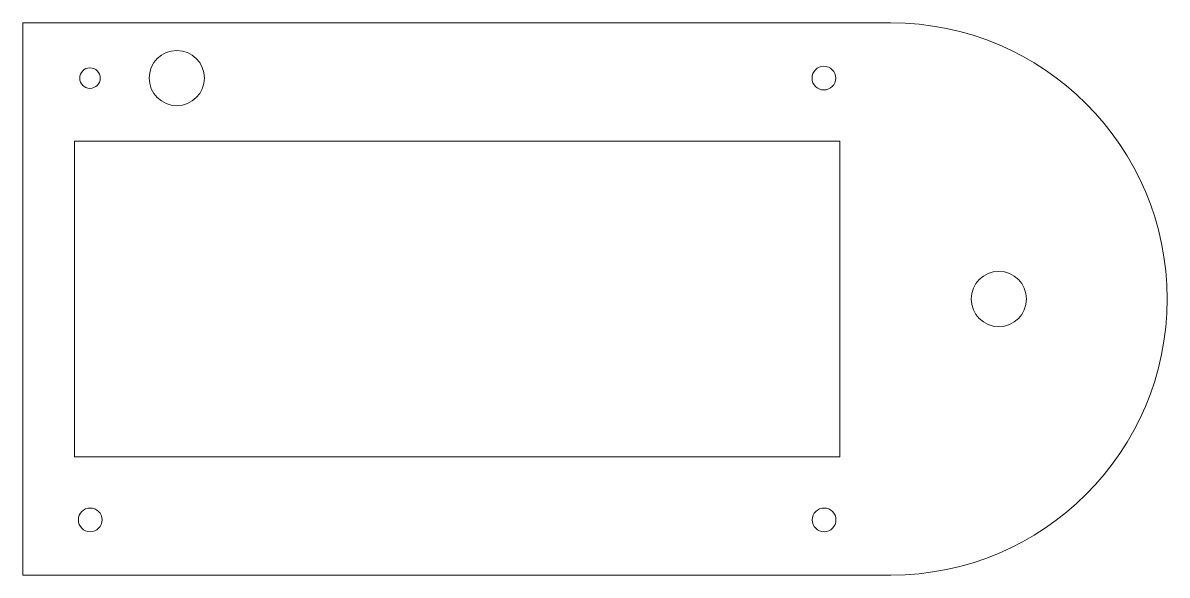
# Model space of a CAD drawing. Header units: millimetres. Extents: x -67 to 78, y -48 to 22.
import ezdxf

# ---------------------------------------------------------------- set-up
doc = ezdxf.new("R2010")
doc.units = ezdxf.units.MM

msp = doc.modelspace()

# ---------------------------------------------------------------- linework, layer by layer
at = {"color": 7, "linetype": 'Continuous', "lineweight": 15}
for p, q in [((-67.43, 21.98), (-67.43, -48.02)), ((-67.43, 21.98), (42.57, 21.98)), ((-60.9, 6.98), (-60.9, -33.02)), ((-60.9, 6.98), (36.1, 6.98)), ((36.1, 6.98), (36.1, -33.02)), ((-60.9, -33.02), (36.1, -33.02)), ((-67.43, -48.02), (42.57, -48.02))]:
    msp.add_line(p, q, dxfattribs=at)
for centre, radius in [((-47.93, 14.98), 3.5), ((-58.93, 14.98), 1.3), ((34.07, 14.98), 1.5), ((56.24, -13.02), 3.5), ((-58.9, -41.02), 1.5), ((34.1, -41.02), 1.5)]:
    msp.add_circle(centre, radius, dxfattribs=at)
msp.add_arc((42.57, -13.02), 35, 270, 90, dxfattribs=at)

doc.saveas('drawing.dxf')
